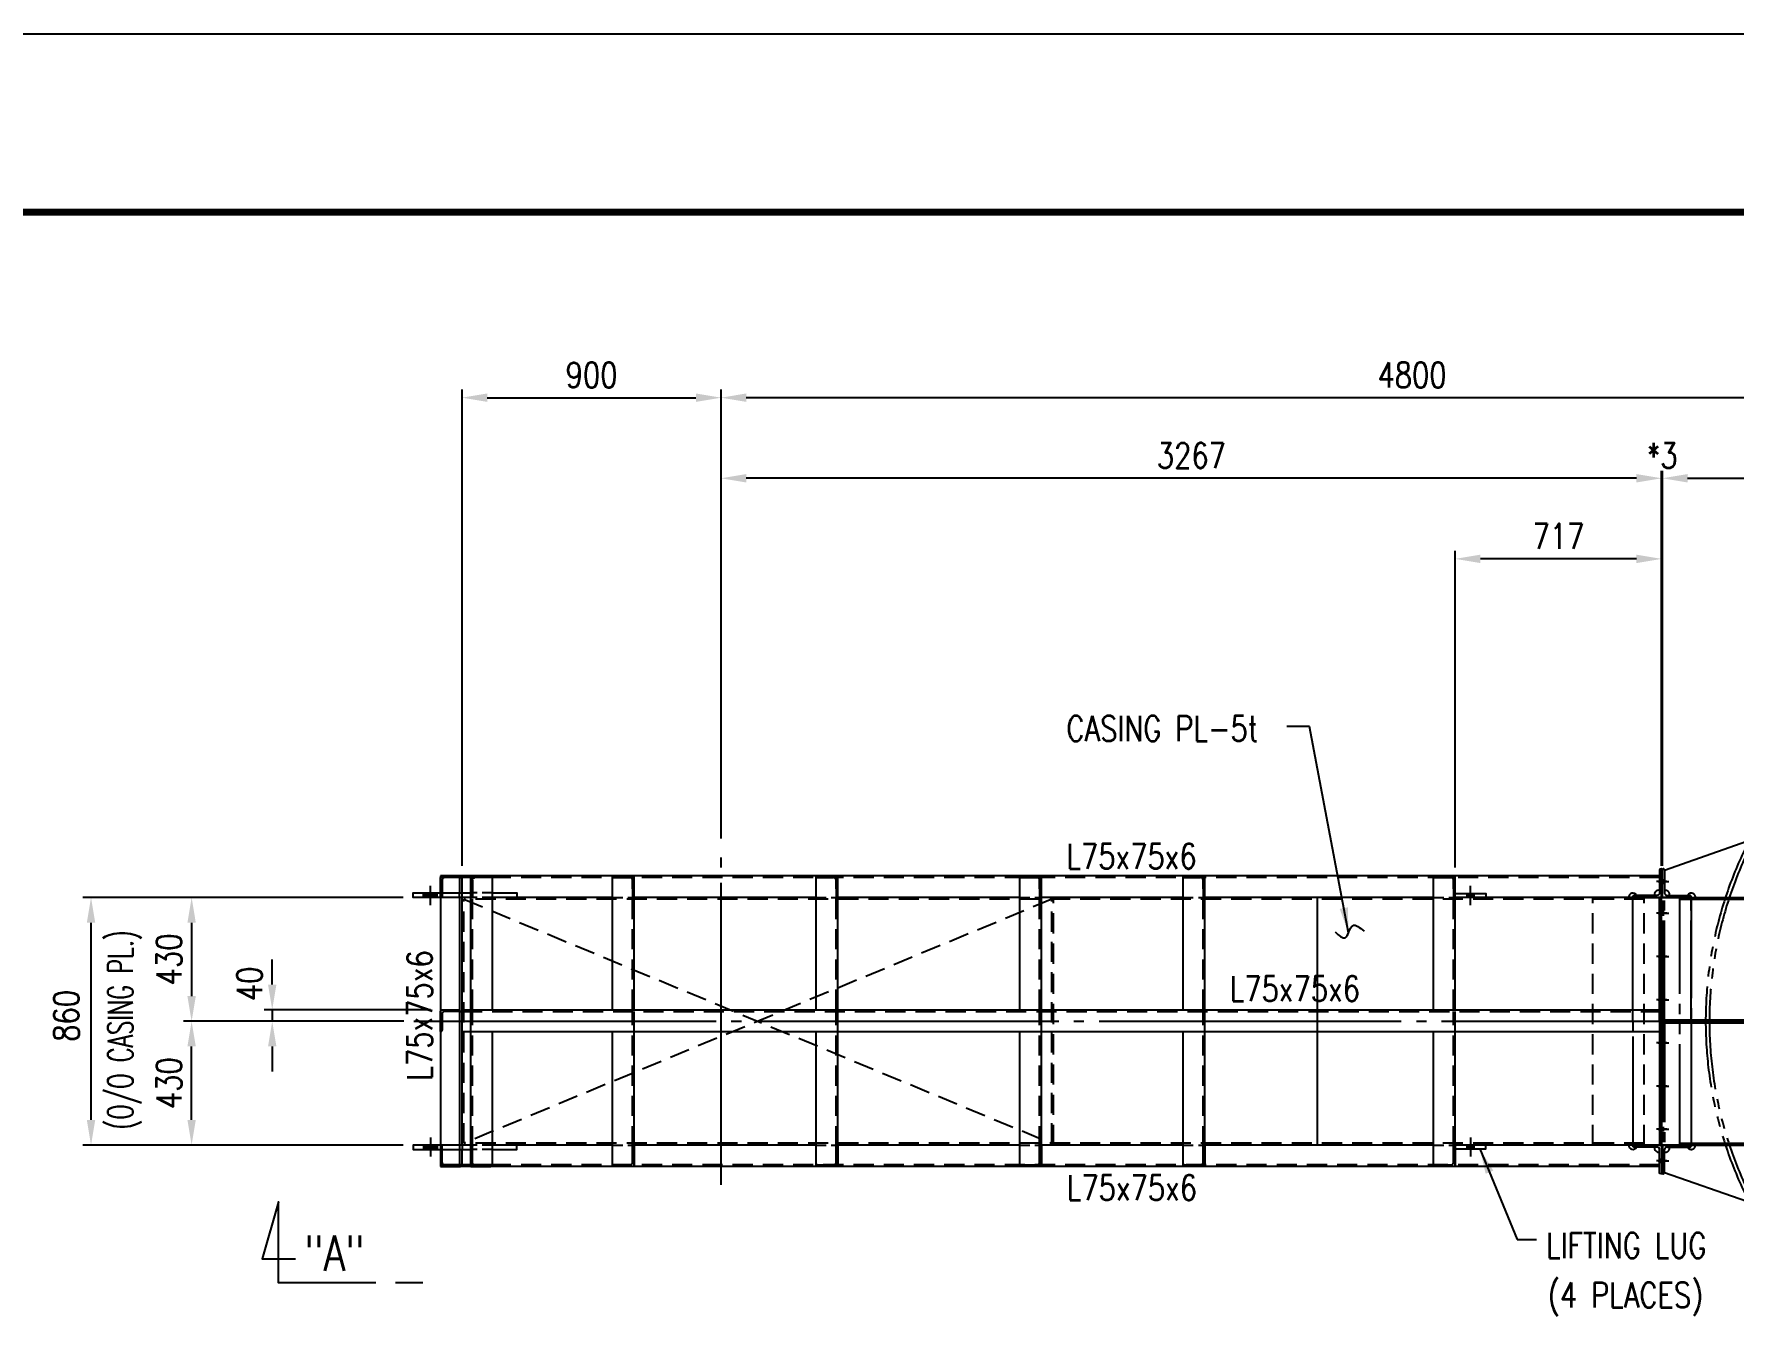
# Model space of a CAD drawing. Header units: millimetres. Extents: x 0 to 134087, y -49114 to 20834.
# Drawn here: x 3577 to 9479, y 16297 to 20820 of the extents above; entities that cross this region are included whole.
import ezdxf
from ezdxf.enums import TextEntityAlignment as Align

# ---------------------------------------------------------------- set-up
doc = ezdxf.new("R2010")
doc.units = ezdxf.units.MM
doc.header["$LTSCALE"] = 35
for name, pattern in [('JNK-CENTER', [34, 30, -1.5, 1, -1.5]), ('JNK-HIDDEN', [3, 2, -1]), ('JNK-PHANTOM', [15, 10, -1, 1, -1, 1, -1])]:
    doc.linetypes.add(name, pattern=pattern)
for name, color, linetype in [('CEN-R', 1, 'JNK-CENTER'), ('CON-C', 4, 'Continuous'), ('CON-G', 3, 'Continuous'), ('CON-W', 7, 'Continuous'), ('Dim-W', 7, 'Continuous'), ('HID-Y', 2, 'JNK-HIDDEN'), ('PHA-M', 6, 'JNK-PHANTOM'), ('STL-OBJT', 7, 'Continuous'), ('TXTT-C', 4, 'Continuous')]:
    doc.layers.add(name, color=color, linetype=linetype)
doc.styles.add('SIMPLEX', font='simplex.shx', dxfattribs={"width": 0.8})
doc.dimstyles.new('DIM35', dxfattribs={"dimscale": 35, "dimtxt": 2.5, "dimasz": 2.5, "dimexe": 0.8, "dimexo": 1, "dimgap": 1, "dimtad": 1, "dimdec": 1, "dimdsep": 46, "dimtxsty": 'SIMPLEX', "dimcen": 0, "dimclrd": 7, "dimclre": 7, "dimclrt": 2, "dimadec": 1, "dimazin": 2, "dimtfac": 1, "dimtdec": 1, "dimtix": 1, "dimtmove": 2, "dimatfit": 2, "dimfxl": 1, "dimtfill": 1, "dimarcsym": 1})

# ---------------------------------------------------------------- blocks, each defined once
blk = doc.blocks.new('TITLE')
at = {"color": 7}
blk.add_line((841, 594.85), (0, 594.85), dxfattribs=at)
at = {"color": 7, "const_width": 0.707}
blk.add_lwpolyline([(823.32, 577.17), (27.94, 577.17)], dxfattribs=at)
blk = doc.blocks.new('DT_LUG_Q2')
at = {"layer": 'CEN-R'}
blk.add_line((0, -60), (0, 40), dxfattribs=at)
at = {"layer": 'CON-G'}
blk.add_lwpolyline([(-80, 0), (80, 0), (80, -20), (-80, -20)], close=True, dxfattribs=at)
at = {"layer": 'CON-W', "const_width": 48}
blk.add_lwpolyline([(0, -20), (0, 0)], dxfattribs=at)
blk = doc.blocks.new('*D60')
at = {"layer": 'DEFPOINTS', "color": 0, "transparency": 16777216}
for p in [(4893.7, 17820), (4124.3, 17390), (4896.5, 17390)]:
    blk.add_point(p, dxfattribs=at)
at = {"layer": 'Dim-W', "color": 7, "linetype": 'ByBlock', "lineweight": -2, "transparency": 16777216}
for p, q in [((4858.7, 17820), (4096.3, 17820)), ((4124.3, 17732.5), (4124.3, 17477.5)), ((4861.5, 17390), (4096.3, 17390))]:
    blk.add_line(p, q, dxfattribs=at)
at = {"layer": 'Dim-W', "color": 7, "transparency": 16777216}
for points in [[(4109.7, 17732.5), (4138.8, 17732.5), (4124.3, 17820)], [(4109.7, 17477.5), (4138.8, 17477.5), (4124.3, 17390)]]:
    blk.add_solid(points, dxfattribs=at)
at = {"layer": 'Dim-W', "color": 2, "transparency": 16777216, "insert": (4045.5, 17605), "char_height": 87.5, "attachment_point": 5, "rotation": 90, "style": 'SIMPLEX', "bg_fill": 3, "box_fill_scale": 1.1, "bg_fill_color": 256, "bg_fill_true_color": 13158600, "bg_fill_transparency": 0}
blk.add_mtext('430', dxfattribs=at)
blk = doc.blocks.new('*D61')
at = {"layer": 'DEFPOINTS', "color": 0, "transparency": 16777216}
for p in [(4124.3, 17390), (4896.5, 17390), (4893.7, 16960)]:
    blk.add_point(p, dxfattribs=at)
at = {"layer": 'Dim-W', "color": 7, "linetype": 'ByBlock', "lineweight": -2, "transparency": 16777216}
for p, q in [((4861.5, 17390), (4096.3, 17390)), ((4124.3, 17047.5), (4124.3, 17302.5)), ((4858.7, 16960), (4096.3, 16960))]:
    blk.add_line(p, q, dxfattribs=at)
at = {"layer": 'Dim-W', "color": 7, "transparency": 16777216}
for points in [[(4109.7, 17302.5), (4138.8, 17302.5), (4124.3, 17390)], [(4109.7, 17047.5), (4138.8, 17047.5), (4124.3, 16960)]]:
    blk.add_solid(points, dxfattribs=at)
at = {"layer": 'Dim-W', "color": 2, "transparency": 16777216, "insert": (4045.5, 17175), "char_height": 87.5, "attachment_point": 5, "rotation": 90, "style": 'SIMPLEX', "bg_fill": 3, "box_fill_scale": 1.1, "bg_fill_color": 256, "bg_fill_true_color": 13158600, "bg_fill_transparency": 0}
blk.add_mtext('430', dxfattribs=at)
blk = doc.blocks.new('*D62')
at = {"layer": 'DEFPOINTS', "color": 0, "transparency": 16777216}
for p in [(3774.8, 17820), (4893.7, 17820), (4893.7, 16960)]:
    blk.add_point(p, dxfattribs=at)
at = {"layer": 'Dim-W', "color": 7, "linetype": 'ByBlock', "lineweight": -2, "transparency": 16777216}
for p, q in [((4858.7, 17820), (3746.8, 17820)), ((3774.8, 17047.5), (3774.8, 17732.5)), ((4858.7, 16960), (3746.8, 16960))]:
    blk.add_line(p, q, dxfattribs=at)
at = {"layer": 'Dim-W', "color": 7, "transparency": 16777216}
for points in [[(3760.2, 17732.5), (3789.4, 17732.5), (3774.8, 17820)], [(3760.2, 17047.5), (3789.4, 17047.5), (3774.8, 16960)]]:
    blk.add_solid(points, dxfattribs=at)
at = {"layer": 'Dim-W', "color": 2, "transparency": 16777216, "insert": (3689, 17408.8), "char_height": 87.5, "attachment_point": 5, "rotation": 90, "style": 'SIMPLEX', "bg_fill": 3, "box_fill_scale": 1.1, "bg_fill_color": 256, "bg_fill_true_color": 13158600, "bg_fill_transparency": 0}
blk.add_mtext('860 ', dxfattribs=at)
blk = doc.blocks.new('*D91')
at = {"layer": 'DEFPOINTS', "color": 0, "ltscale": 0.5, "transparency": 16777216}
for p in [(5963.7, 19556.4), (10763.7, 19013.4), (5963.7, 17989.8)]:
    blk.add_point(p, dxfattribs=at)
at = {"layer": 'Dim-W', "color": 7, "linetype": 'ByBlock', "lineweight": -2, "ltscale": 0.5, "transparency": 16777216}
for p, q in [((5963.7, 18024.8), (5963.7, 19584.4)), ((10676.2, 19556.4), (6051.2, 19556.4)), ((10763.7, 19048.4), (10763.7, 19584.4))]:
    blk.add_line(p, q, dxfattribs=at)
at = {"layer": 'Dim-W', "color": 7, "ltscale": 0.5, "transparency": 16777216}
for points in [[(6051.2, 19571), (6051.2, 19541.8), (5963.7, 19556.4)], [(10676.2, 19571), (10676.2, 19541.8), (10763.7, 19556.4)]]:
    blk.add_solid(points, dxfattribs=at)
at = {"layer": 'Dim-W', "color": 2, "ltscale": 0.5, "transparency": 16777216, "insert": (8363.7, 19635.2), "char_height": 87.5, "attachment_point": 5, "style": 'SIMPLEX', "bg_fill": 3, "box_fill_scale": 1.1, "bg_fill_color": 256, "bg_fill_true_color": 13158600, "bg_fill_transparency": 0}
blk.add_mtext('4800', dxfattribs=at)
blk = doc.blocks.new('*D92')
at = {"layer": 'DEFPOINTS', "color": 0, "ltscale": 0.5, "transparency": 16777216}
for p in [(5963.7, 19276.4), (5963.7, 17989.8), (9230.7, 17895)]:
    blk.add_point(p, dxfattribs=at)
at = {"layer": 'Dim-W', "color": 7, "linetype": 'ByBlock', "lineweight": -2, "ltscale": 0.5, "transparency": 16777216}
for p, q in [((5963.7, 18024.8), (5963.7, 19304.4)), ((9230.7, 17930), (9230.7, 19304.4)), ((9143.2, 19276.4), (6051.2, 19276.4))]:
    blk.add_line(p, q, dxfattribs=at)
at = {"layer": 'Dim-W', "color": 7, "ltscale": 0.5, "transparency": 16777216}
for points in [[(6051.2, 19291), (6051.2, 19261.8), (5963.7, 19276.4)], [(9143.2, 19291), (9143.2, 19261.8), (9230.7, 19276.4)]]:
    blk.add_solid(points, dxfattribs=at)
at = {"layer": 'Dim-W', "color": 2, "ltscale": 0.5, "transparency": 16777216, "insert": (7597.2, 19355.2), "char_height": 87.5, "attachment_point": 5, "style": 'SIMPLEX', "bg_fill": 3, "box_fill_scale": 1.1, "bg_fill_color": 256, "bg_fill_true_color": 13158600, "bg_fill_transparency": 0}
blk.add_mtext('3267', dxfattribs=at)
blk = doc.blocks.new('*D93')
at = {"layer": 'DEFPOINTS', "color": 0, "ltscale": 0.5, "transparency": 16777216}
for p in [(10763.7, 19276.4), (10763.7, 19013.4), (9233.7, 17895)]:
    blk.add_point(p, dxfattribs=at)
at = {"layer": 'Dim-W', "color": 7, "linetype": 'ByBlock', "lineweight": -2, "ltscale": 0.5, "transparency": 16777216}
for p, q in [((9233.7, 17930), (9233.7, 19304.4)), ((10763.7, 19048.4), (10763.7, 19304.4)), ((9321.2, 19276.4), (10676.2, 19276.4))]:
    blk.add_line(p, q, dxfattribs=at)
at = {"layer": 'Dim-W', "color": 7, "ltscale": 0.5, "transparency": 16777216}
for points in [[(9321.2, 19291), (9321.2, 19261.8), (9233.7, 19276.4)], [(10676.2, 19291), (10676.2, 19261.8), (10763.7, 19276.4)]]:
    blk.add_solid(points, dxfattribs=at)
at = {"layer": 'Dim-W', "color": 2, "ltscale": 0.5, "transparency": 16777216, "insert": (9998.7, 19355.2), "char_height": 87.5, "attachment_point": 5, "style": 'SIMPLEX', "bg_fill": 3, "box_fill_scale": 1.1, "bg_fill_color": 256, "bg_fill_true_color": 13158600, "bg_fill_transparency": 0}
blk.add_mtext('1530', dxfattribs=at)
blk = doc.blocks.new('*D94')
at = {"layer": 'DEFPOINTS', "color": 0, "ltscale": 0.5, "transparency": 16777216}
for p in [(9230.7, 17895), (9233.7, 17895)]:
    blk.add_point(p, dxfattribs=at)
at = {"layer": 'Dim-W', "color": 7, "linetype": 'ByBlock', "lineweight": -2, "ltscale": 0.5, "transparency": 16777216}
for p, q in [((9230.7, 17930), (9230.7, 19304.4)), ((9233.7, 17930), (9233.7, 19304.4)), ((9143.2, 19276.4), (9055.7, 19276.4)), ((9233.7, 19276.4), (9230.7, 19276.4)), ((9321.2, 19276.4), (9408.7, 19276.4))]:
    blk.add_line(p, q, dxfattribs=at)
at = {"layer": 'Dim-W', "color": 7, "ltscale": 0.5, "transparency": 16777216}
for points in [[(9143.2, 19291), (9143.2, 19261.8), (9230.7, 19276.4)], [(9321.2, 19291), (9321.2, 19261.8), (9233.7, 19276.4)]]:
    blk.add_solid(points, dxfattribs=at)
at = {"layer": 'Dim-W', "color": 2, "ltscale": 0.5, "transparency": 16777216, "insert": (9232.2, 19355.2), "char_height": 87.5, "attachment_point": 5, "style": 'SIMPLEX', "bg_fill": 3, "box_fill_scale": 1.1, "bg_fill_color": 256, "bg_fill_true_color": 13158600, "bg_fill_transparency": 0}
blk.add_mtext('*3', dxfattribs=at)
at = {"layer": 'DEFPOINTS', "color": 0, "ltscale": 0.5, "transparency": 16777216}
blk.add_point((9230.7, 19276.4), dxfattribs=at)
blk = doc.blocks.new('*D95')
at = {"layer": 'DEFPOINTS', "color": 0, "ltscale": 0.5, "transparency": 16777216}
for p in [(8513.7, 18996.4), (8513.7, 17889), (9230.7, 17895)]:
    blk.add_point(p, dxfattribs=at)
at = {"layer": 'Dim-W', "color": 7, "linetype": 'ByBlock', "lineweight": -2, "ltscale": 0.5, "transparency": 16777216}
for p, q in [((8513.7, 17924), (8513.7, 19024.4)), ((9230.7, 17930), (9230.7, 19024.4)), ((9143.2, 18996.4), (8601.2, 18996.4))]:
    blk.add_line(p, q, dxfattribs=at)
at = {"layer": 'Dim-W', "color": 7, "ltscale": 0.5, "transparency": 16777216}
for points in [[(8601.2, 19011), (8601.2, 18981.8), (8513.7, 18996.4)], [(9143.2, 19011), (9143.2, 18981.8), (9230.7, 18996.4)]]:
    blk.add_solid(points, dxfattribs=at)
at = {"layer": 'Dim-W', "color": 2, "ltscale": 0.5, "transparency": 16777216, "insert": (8872.2, 19075.2), "char_height": 87.5, "attachment_point": 5, "style": 'SIMPLEX', "bg_fill": 3, "box_fill_scale": 1.1, "bg_fill_color": 256, "bg_fill_true_color": 13158600, "bg_fill_transparency": 0}
blk.add_mtext('717', dxfattribs=at)
blk = doc.blocks.new('SECMARK2')
at = {"layer": 'TXTT-C'}
blk.add_line((0, 0), (-2.72, 0), dxfattribs=at)
blk.add_lwpolyline([(-4.67, 0), (-14.32, 0), (-14.32, 8.05), (-15.93, 2.38), (-12.63, 2.38)], dxfattribs=at)
at = {"layer": 'TXTT-C', "style": 'SIMPLEX', "width": 1.17}
blk.add_attdef('TAG', text='', height=3.5, dxfattribs=at).set_placement((-7.82, 1.36), align=Align.CENTER)
blk = doc.blocks.new('A$C44FD1F1F')
at = {"layer": 'CEN-R'}
blk.add_line((25.7, 0), (-11, 0), dxfattribs=at)
at = {"layer": 'Dim-W', "ltscale": 0.5}
for points in [[(0, 9), (7, 9), (0, -9), (7, -9)], [(10, 9), (10, -9), (17, 9), (17, -9)]]:
    blk.add_solid(points, dxfattribs=at)
blk = doc.blocks.new('A$C47A41779')
at = {"layer": 'CON-G'}
for p, q in [((-75, -965), (-75, -500)), ((0, -965), (0, -500)), ((-75, -1510), (-75, -1040)), ((0, -1510), (0, -1040))]:
    blk.add_line(p, q, dxfattribs=at)
at = {"layer": 'HID-Y'}
for p, q in [((-6, -965), (-6, -500)), ((-6, -1439), (-6, -971)), ((0, -1040), (0, -971))]:
    blk.add_line(p, q, dxfattribs=at)
at = {"layer": 'HID-Y', "ltscale": 0.5}
for p, q in [((-75, -575), (0, -575)), ((-75, -1435), (0, -1435))]:
    blk.add_line(p, q, dxfattribs=at)
at = {"layer": 'HID-Y'}
for points in [[(0, -500), (-75, -500), (-75, -502, 0.414214), (-71, -506), (-14.5, -506, -0.414214), (-6, -514.5), (-6, -571, 0.414214), (-2, -575), (0, -575)], [(0, -1510), (-75, -1510), (-75, -1508, -0.414214), (-71, -1504), (-14.5, -1504, 0.414214), (-6, -1495.5), (-6, -1439, -0.414214), (-2, -1435), (0, -1435)]]:
    blk.add_lwpolyline(points, format="xyb", close=True, dxfattribs=at)
blk = doc.blocks.new('*D68')
at = {"layer": 'DEFPOINTS', "color": 0, "transparency": 16777216}
for p in [(5963.7, 19556.4), (5963.7, 17989.8), (5063.7, 17895)]:
    blk.add_point(p, dxfattribs=at)
at = {"layer": 'Dim-W', "color": 7, "linetype": 'ByBlock', "lineweight": -2, "transparency": 16777216}
for p, q in [((5063.7, 17930), (5063.7, 19584.4)), ((5151.2, 19556.4), (5876.2, 19556.4)), ((5963.7, 18024.8), (5963.7, 19584.4))]:
    blk.add_line(p, q, dxfattribs=at)
at = {"layer": 'Dim-W', "color": 7, "transparency": 16777216}
for points in [[(5151.2, 19571), (5151.2, 19541.8), (5063.7, 19556.4)], [(5876.2, 19571), (5876.2, 19541.8), (5963.7, 19556.4)]]:
    blk.add_solid(points, dxfattribs=at)
at = {"layer": 'Dim-W', "color": 2, "transparency": 16777216, "insert": (5513.7, 19635.2), "char_height": 87.5, "attachment_point": 5, "style": 'SIMPLEX', "bg_fill": 3, "box_fill_scale": 1.1, "bg_fill_color": 256, "bg_fill_true_color": 13158600, "bg_fill_transparency": 0}
blk.add_mtext('900', dxfattribs=at)
blk = doc.blocks.new('*D137')
at = {"layer": 'DEFPOINTS', "color": 0, "ltscale": 0.5, "transparency": 16777216}
for p in [(4988.7, 17430), (4404.3, 17390), (4861.5, 17390)]:
    blk.add_point(p, dxfattribs=at)
at = {"layer": 'Dim-W', "color": 7, "linetype": 'ByBlock', "lineweight": -2, "ltscale": 0.5, "transparency": 16777216}
for p, q in [((4404.3, 17517.5), (4404.3, 17605)), ((4953.7, 17430), (4376.3, 17430)), ((4826.5, 17390), (4376.3, 17390)), ((4404.3, 17302.5), (4404.3, 17215))]:
    blk.add_line(p, q, dxfattribs=at)
at = {"layer": 'Dim-W', "color": 7, "ltscale": 0.5, "transparency": 16777216}
blk.add_solid([(4389.7, 17302.5), (4418.8, 17302.5), (4404.3, 17390)], dxfattribs=at)
at = {"layer": 'Dim-W', "color": 2, "ltscale": 0.5, "transparency": 16777216, "insert": (4325.5, 17519.9), "char_height": 87.5, "attachment_point": 5, "rotation": 90, "style": 'SIMPLEX', "bg_fill": 3, "box_fill_scale": 1.1, "bg_fill_color": 256, "bg_fill_true_color": 13158600, "bg_fill_transparency": 0}
blk.add_mtext('40', dxfattribs=at)
at = {"layer": 'Dim-W', "color": 7, "linetype": 'ByBlock', "lineweight": -2, "ltscale": 0.5, "transparency": 16777216}
blk.add_line((4404.3, 17430), (4404.3, 17390), dxfattribs=at)
at = {"layer": 'Dim-W', "color": 7, "ltscale": 0.5, "transparency": 16777216}
blk.add_solid([(4389.7, 17517.5), (4418.8, 17517.5), (4404.3, 17430)], dxfattribs=at)
blk = doc.blocks.new('A$C4D7061D0')
at = {"layer": 'CEN-R'}
for p, q in [((0, 1500), (0, -1500)), ((0, 0), (-1212.7, 757.8)), ((0, 0), (1212.7, 757.8)), ((-1650, 0), (1650, 0)), ((0, 0), (-1212.7, -757.8)), ((0, 0), (1212.7, -757.8))]:
    blk.add_line(p, q, dxfattribs=at)
at = {"layer": 'PHA-M'}
for p, q in [((-1092.2, 829.9), (-1088.2, 827.4)), ((1092.2, 829.9), (1088.2, 827.4)), ((-1523, 525), (-1236.5, 625.3)), ((-1224.7, 617.9), (-1220.7, 615.4)), ((1224.7, 617.9), (1220.7, 615.4)), ((1523, 525), (1236.5, 625.3)), ((-1545, 485), (-1508, 485)), ((1545, 485), (1508, 485)), ((-1530, 430), (-1311.3, 430)), ((-1530, 0), (-1530, 430)), ((-1523, 0), (-1523, 430)), ((-1470, -430), (-1470, 430)), ((-1470, 424), (-1017.9, 424)), ((-1430, 430), (-1430, -430)), ((-1311.3, 430), (-1017.9, 430)), ((-1017.9, 430), (-1017.9, 424)), ((1311.3, 430), (1017.9, 430)), ((1017.9, 430), (1017.9, 424)), ((1470, 424), (1017.9, 424)), ((1530, 430), (1311.3, 430)), ((1430, 430), (1430, -430)), ((1470, -430), (1470, 430)), ((1523, 0), (1523, 430)), ((1530, 0), (1530, 430)), ((-1545, 375), (-1508, 375)), ((1545, 375), (1508, 375)), ((-1545, 225), (-1508, 225)), ((1545, 225), (1508, 225)), ((-1545, 75), (-1508, 75)), ((1545, 75), (1508, 75)), ((-1530, 0), (-1530, -430)), ((-1523, 5), (-1380, 5)), ((-1523, 0), (-1523, -430)), ((-1380, 5), (-1143, 5)), ((1380, 5), (1143, 5)), ((1523, 5), (1380, 5)), ((1523, 0), (1523, -430)), ((1530, 0), (1530, -430)), ((-1523, -5), (-1380, -5)), ((-1380, -5), (-1143, -5)), ((1380, -5), (1143, -5)), ((1523, -5), (1380, -5)), ((-1545, -75), (-1508, -75)), ((1545, -75), (1508, -75)), ((-1545, -225), (-1508, -225)), ((1545, -225), (1508, -225)), ((-1545, -375), (-1508, -375)), ((1545, -375), (1508, -375)), ((-1530, -430), (-1311.3, -430)), ((-1470, -424), (-1017.9, -424)), ((-1311.3, -430), (-1017.9, -430)), ((-1046.4, -430), (-1046.4, -430)), ((-1017.9, -430), (-1017.9, -424)), ((1470, -424), (1017.9, -424)), ((1017.9, -430), (1017.9, -424)), ((1311.3, -430), (1017.9, -430)), ((1046.4, -430), (1046.4, -430)), ((1530, -430), (1311.3, -430)), ((-1545, -485), (-1508, -485)), ((-1523, -525), (-1236.5, -625.3)), ((1523, -525), (1236.5, -625.3)), ((1545, -485), (1508, -485)), ((-1224.7, -617.9), (-1220.7, -615.4)), ((1224.7, -617.9), (1220.7, -615.4)), ((-1092.2, -829.9), (-1088.2, -827.4)), ((1092.2, -829.9), (1088.2, -827.4))]:
    blk.add_line(p, q, dxfattribs=at)
for points in [[(-1024.5, 492.8), (-1036.4, 500.2), (-981, 588.8, 0.414214), (-986.1, 610.9), (-1147.2, 711.6, 0.414214), (-1169.3, 706.5), (-1224.7, 617.9), (-1236.5, 625.3), (-1104.1, 837.3), (-1092.2, 829.9), (-1147.6, 741.3, 0.414214), (-1142.5, 719.2), (-981.4, 618.5, 0.414214), (-959.3, 623.6), (-903.9, 712.2), (-892.1, 704.8)], [(1024.5, 492.8), (1036.4, 500.2), (981, 588.8, -0.414214), (986.1, 610.9), (1147.2, 711.6, -0.414214), (1169.3, 706.5), (1224.7, 617.9), (1236.5, 625.3), (1104.1, 837.3), (1092.2, 829.9), (1147.6, 741.3, -0.414214), (1142.5, 719.2), (981.4, 618.5, -0.414214), (959.3, 623.6), (903.9, 712.2), (892.1, 704.8)], [(-1530, 430), (-1530, 530), (-1528, 530, -0.414214), (-1523, 525), (-1523, 447, 0.414214), (-1513, 437), (-1435, 437, -0.414214), (-1430, 432), (-1430, 430)], [(1530, 430), (1530, 530), (1528, 530, 0.414214), (1523, 525), (1523, 447, -0.414214), (1513, 437), (1435, 437, 0.414214), (1430, 432), (1430, 430)], [(-1530, -430), (-1530, -530), (-1528, -530, 0.414214), (-1523, -525), (-1523, -447, -0.414214), (-1513, -437), (-1435, -437, 0.414214), (-1430, -432), (-1430, -430)], [(1530, -430), (1530, -530), (1528, -530, -0.414214), (1523, -525), (1523, -447, 0.414214), (1513, -437), (1435, -437, -0.414214), (1430, -432), (1430, -430)], [(-1024.5, -492.8), (-1036.4, -500.2), (-981, -588.8, -0.414214), (-986.1, -610.9), (-1147.2, -711.6, -0.414214), (-1169.3, -706.5), (-1224.7, -617.9), (-1236.5, -625.3), (-1104.1, -837.3), (-1092.2, -829.9), (-1147.6, -741.3, -0.414214), (-1142.5, -719.2), (-981.4, -618.5, -0.414214), (-959.3, -623.6), (-903.9, -712.2), (-892.1, -704.8)], [(1024.5, -492.8), (1036.4, -500.2), (981, -588.8, 0.414214), (986.1, -610.9), (1147.2, -711.6, 0.414214), (1169.3, -706.5), (1224.7, -617.9), (1236.5, -625.3), (1104.1, -837.3), (1092.2, -829.9), (1147.6, -741.3, 0.414214), (1142.5, -719.2), (981.4, -618.5, 0.414214), (959.3, -623.6), (903.9, -712.2), (892.1, -704.8)]]:
    blk.add_lwpolyline(points, format="xyb", close=True, dxfattribs=at)
for radius in [1130, 1120]:
    blk.add_circle((0, 0), radius, dxfattribs=at)
for centre, radius, start, end in [((0, 0), 1380, 37.19696, 142.80304), ((0, 0), 1367, 37.24652, 142.75348), ((0, 0), 1143, 38.2785, 141.7215), ((-1156, 727.7), 25, 328, 58), ((1156, 727.7), 25, 122, 212), ((-1160.8, 720.1), 25, 238, 328), ((1160.8, 720.1), 25, 212, 302), ((0, 0), 1380, 153.19696, 206.80304), ((0, 0), 1367, 153.24652, 206.75348), ((-972.6, 602.4), 25, 148, 238), ((-967.8, 610), 25, 58, 148), ((967.8, 610), 25, 32, 122), ((972.6, 602.4), 25, 302, 32), ((0, 0), 1367, 333.24652, 26.75348), ((0, 0), 1380, 333.19696, 26.80304), ((0, 0), 1143, 154.2785, 205.7215), ((0, 0), 1143, 334.2785, 25.7215), ((-1520.1, 439.9), 15, 348.73996, 101.26004), ((-1430, 430), 15, 0, 152.18186), ((0, 0), 1105, 157.4363, 202.5637), ((0, 0), 1105, 337.4363, 22.5637), ((1430, 430), 15, 27.81814, 180), ((1520.1, 439.9), 15, 78.73996, 191.26004), ((-1520.1, -439.9), 15, 258.73996, 11.26004), ((-1430, -430), 15, 207.81814, 0), ((1430, -430), 15, 180, 332.18186), ((1520.1, -439.9), 15, 168.73996, 281.26004), ((-972.6, -602.4), 25, 122, 212), ((972.6, -602.4), 25, 328, 58), ((-967.8, -610), 25, 212, 302), ((967.8, -610), 25, 238, 328), ((-1160.8, -720.1), 25, 32, 122), ((0, 0), 1143, 218.2785, 321.7215), ((1160.8, -720.1), 25, 58, 148), ((-1156, -727.7), 25, 302, 32), ((1156, -727.7), 25, 148, 238), ((0, 0), 1380, 217.19696, 322.80304), ((0, 0), 1367, 217.24652, 322.75348)]:
    blk.add_arc(centre, radius, start, end, dxfattribs=at)
for points in [[(-1523, 494), (-1530, 494), (-1523, 476), (-1530, 476)], [(1523, 494), (1530, 494), (1523, 476), (1530, 476)], [(-1523, 384), (-1530, 384), (-1523, 366), (-1530, 366)], [(1523, 384), (1530, 384), (1523, 366), (1530, 366)], [(-1523, 234), (-1530, 234), (-1523, 216), (-1530, 216)], [(1523, 234), (1530, 234), (1523, 216), (1530, 216)], [(-1523, 84), (-1530, 84), (-1523, 66), (-1530, 66)], [(1523, 84), (1530, 84), (1523, 66), (1530, 66)], [(-1523, -84), (-1530, -84), (-1523, -66), (-1530, -66)], [(1523, -84), (1530, -84), (1523, -66), (1530, -66)], [(-1523, -234), (-1530, -234), (-1523, -216), (-1530, -216)], [(1523, -234), (1530, -234), (1523, -216), (1530, -216)], [(-1523, -384), (-1530, -384), (-1523, -366), (-1530, -366)], [(1523, -384), (1530, -384), (1523, -366), (1530, -366)], [(-1523, -494), (-1530, -494), (-1523, -476), (-1530, -476)], [(1523, -494), (1530, -494), (1523, -476), (1530, -476)]]:
    blk.add_solid(points, dxfattribs=at)

msp = doc.modelspace()

# ---------------------------------------------------------------- hatches: boundary and pattern name
at = {"layer": 'CON-W'}
h = msp.add_hatch(color=256, dxfattribs=at)
h.paths.add_polyline_path([(4953.6527, 17820.0316), (4953.6527, 17836.0316), (4929.6527, 17836.0316), (4929.6527, 17820.0316)])
h.paths.add_polyline_path([(4953.6527, 17820.0316), (4977.6527, 17820.0316), (4977.6527, 17836.0316), (4953.6527, 17836.0316)])
h = msp.add_hatch(color=256, dxfattribs=at)
h.paths.add_polyline_path([(4929.6527, 16960.0316), (4929.6527, 16944.0316), (4953.6527, 16944.0316), (4953.6527, 16960.0316)])
h.paths.add_polyline_path([(4953.6527, 16944.0316), (4977.6527, 16944.0316), (4977.6527, 16960.0316), (4953.6527, 16960.0316)])

# ---------------------------------------------------------------- linework, layer by layer
at = {"layer": 'CEN-R'}
for p, q in [((4953.6527, 17793.3649), (4953.6527, 17860.0316)), ((4896.5002, 17390.0316), (16648.9262, 17390.0316)), ((4953.6527, 16986.6982), (4953.6527, 16920.0316))]:
    msp.add_line(p, q, dxfattribs=at)
at = {"layer": 'CON-G'}
for p, q in [((9223.6527, 17895.0316), (4988.6527, 17895.0316)), ((4988.6527, 17895.0316), (4988.6527, 16885.0316)), ((5054.6527, 17895.0316), (5054.6527, 17836.0316)), ((5063.6527, 17836.0316), (5063.6527, 17895.0316)), ((5054.6527, 17820.0316), (5054.6527, 16960.0316)), ((5063.6527, 16960.0316), (5063.6527, 17820.0316)), ((5093.9114, 17820.0316), (5063.6527, 17820.0316)), ((5586.8046, 17820.0316), (5168.9114, 17820.0316)), ((6293.9114, 17820.0316), (5661.8046, 17820.0316)), ((7001.0181, 17820.0316), (6368.9114, 17820.0316)), ((7568.9114, 17820.0316), (7076.0181, 17820.0316)), ((8438.6527, 17820.0316), (7643.9114, 17820.0316)), ((8035.236, 16960.0316), (8035.236, 17820.0316)), ((9233.6527, 17820.0316), (8513.6527, 17820.0316)), ((9130.6527, 17390.0316), (9130.6527, 17820.0316)), ((9223.6527, 17390.0316), (9223.6527, 17820.0316)), ((9230.6527, 17390.0316), (9230.6527, 17820.0316)), ((5063.6527, 17430.0316), (9223.6527, 17430.0316)), ((5063.6527, 17355.0316), (9223.6527, 17355.0316)), ((9223.6527, 17390.0316), (9223.6527, 16960.0316)), ((9230.6527, 17390.0316), (9230.6527, 16960.0316)), ((9130.6527, 17315.0316), (9130.6527, 16960.0316)), ((5054.6527, 16944.0316), (5054.6527, 16885.0316)), ((5093.9114, 16960.0316), (5063.6527, 16960.0316)), ((5063.6527, 16885.0316), (5063.6527, 16944.0316)), ((5586.8046, 16960.0316), (5168.9114, 16960.0316)), ((6293.9114, 16960.0316), (5661.8046, 16960.0316)), ((7001.0181, 16960.0316), (6368.9114, 16960.0316)), ((7568.9114, 16960.0316), (7076.0181, 16960.0316)), ((8438.6527, 16960.0316), (7643.9114, 16960.0316)), ((9230.6527, 16960.0316), (8511.6527, 16960.0316)), ((9223.6527, 16885.0316), (4988.6527, 16885.0316))]:
    msp.add_line(p, q, dxfattribs=at)
for points in [[(5093.9114, 17820.0316), (4893.6527, 17820.0316), (4893.6527, 17836.0316), (5093.9114, 17836.0316)], [(5168.9114, 17836.0316), (5253.6527, 17836.0316), (5253.6527, 17820.0316), (5168.9114, 17820.0316)], [(5093.9114, 16960.0316), (4893.6527, 16960.0316), (4893.6527, 16944.0316), (5093.9114, 16944.0316)], [(5168.9114, 16944.0316), (5253.6527, 16944.0316), (5253.6527, 16960.0316), (5168.9114, 16960.0316)]]:
    msp.add_lwpolyline(points, dxfattribs=at)
msp.add_lwpolyline([(9230.6527, 16960.0316), (9230.6527, 16860.0316), (9228.6527, 16860.0316, -0.414213562), (9223.6527, 16865.0316), (9223.6527, 16943.0316, 0.414213562), (9213.6527, 16953.0316), (9135.6527, 16953.0316, -0.414213562), (9130.6527, 16958.0316), (9130.6527, 16960.0316)], format="xyb", close=True, dxfattribs=at)
for centre, start, end in [((9130.6527, 17820.0316), 27.81813928, 180), ((9220.7238, 17829.9605), 78.73996217, 191.26003783), ((9130.6527, 16960.0316), 180, 332.18186072), ((9220.7238, 16950.1026), 168.73996217, 281.26003783)]:
    msp.add_arc(centre, 15, start, end, dxfattribs=at)
at = {"layer": 'HID-Y'}
for p, q in [((9223.6527, 17889.0316), (4988.6527, 17889.0316)), ((4929.6527, 17820.0316), (4929.6527, 17836.0316)), ((4977.6527, 17820.0316), (4977.6527, 17836.0316)), ((5054.6527, 17820.0316), (5054.6527, 17836.0316)), ((5063.6527, 17820.0316), (5063.6527, 17836.0316)), ((9170.6527, 17814.0316), (5069.6527, 17814.0316)), ((5069.6527, 16966.0316), (5069.6527, 17814.0316)), ((7112.6527, 17814.0316), (5069.6527, 16966.0316)), ((5069.6527, 17814.0316), (7112.6527, 16966.0316)), ((7112.6527, 16966.0316), (7112.6527, 17814.0316)), ((7118.6527, 16960.0316), (7118.6527, 17820.0316)), ((8992.0694, 16960.0316), (8992.0694, 17820.0316)), ((9170.6527, 16960.0316), (9170.6527, 17820.0316)), ((5063.6527, 17424.0316), (9223.6527, 17424.0316)), ((4929.6527, 16960.0316), (4929.6527, 16944.0316)), ((4977.6527, 16960.0316), (4977.6527, 16944.0316)), ((5054.6527, 16960.0316), (5054.6527, 16944.0316)), ((5063.6527, 16960.0316), (5063.6527, 16944.0316)), ((9170.6527, 16966.0316), (5069.6527, 16966.0316)), ((9223.6527, 16891.0316), (4988.6527, 16891.0316))]:
    msp.add_line(p, q, dxfattribs=at)
at = {"layer": 'HID-Y', "ltscale": 0.5}
for p, q in [((5168.9114, 17836.0316), (5093.9114, 17836.0316)), ((9130.6527, 17390.0316), (9130.6527, 17315.0316)), ((5168.9114, 16944.0316), (5093.9114, 16944.0316))]:
    msp.add_line(p, q, dxfattribs=at)
at = {"layer": 'HID-Y'}
for points in [[(4988.6527, 17895.0316), (5063.6527, 17895.0316), (5063.6527, 17893.0316, -0.414213562), (5059.6527, 17889.0316), (5003.1527, 17889.0316, 0.414213562), (4994.6527, 17880.5316), (4994.6527, 17824.0316, -0.414213562), (4990.6527, 17820.0316), (4988.6527, 17820.0316)], [(4988.6527, 17430.0316), (5063.6527, 17430.0316), (5063.6527, 17428.0316, -0.414213562), (5059.6527, 17424.0316), (5003.1527, 17424.0316, 0.414213562), (4994.6527, 17415.5316), (4994.6527, 17359.0316, -0.414213562), (4990.6527, 17355.0316), (4988.6527, 17355.0316)], [(4988.6527, 16885.0316), (5063.6527, 16885.0316), (5063.6527, 16887.0316, 0.414213562), (5059.6527, 16891.0316), (5003.1527, 16891.0316, -0.414213562), (4994.6527, 16899.5316), (4994.6527, 16956.0316, 0.414213562), (4990.6527, 16960.0316), (4988.6527, 16960.0316)]]:
    msp.add_lwpolyline(points, format="xyb", close=True, dxfattribs=at)
at = {"layer": 'PHA-M'}
for p, q in [((9233.6527, 17390.0316), (9233.6527, 17820.0316)), ((9240.6527, 17390.0316), (9240.6527, 17820.0316)), ((9333.6527, 17390.0316), (9333.6527, 17820.0316)), ((9233.6527, 17390.0316), (9233.6527, 16960.0316)), ((9240.6527, 17390.0316), (9240.6527, 16960.0316)), ((9333.6527, 17390.0316), (9333.6527, 16960.0316))]:
    msp.add_line(p, q, dxfattribs=at)
msp.add_lwpolyline([(9233.6527, 16960.0316), (9233.6527, 16860.0316), (9235.6527, 16860.0316, 0.414213562), (9240.6527, 16865.0316), (9240.6527, 16943.0316, -0.414213562), (9250.6527, 16953.0316), (9328.6527, 16953.0316, 0.414213562), (9333.6527, 16958.0316), (9333.6527, 16960.0316)], format="xyb", close=True, dxfattribs=at)
at = {"layer": 'STL-OBJT'}
msp.add_spline([(8096.7939, 17701.2346), (8131.5005, 17680.1918), (8157.7486, 17722.0935), (8197.0261, 17703.2533)], degree=3, dxfattribs=at)

# ---------------------------------------------------------------- block references
at = {"linetype": 'ByBlock', "xscale": 34.99999999649994, "yscale": 34.99999999649994, "zscale": 34.99999999649994}
msp.add_blockref('TITLE', (0, 0), dxfattribs=at)
at = {"layer": 'CON-C'}
ref = msp.add_blockref('SECMARK2', (4927.2225, 16481.4127), dxfattribs=dict(at, xscale=35, yscale=35, zscale=35))
ref.add_attrib('TAG', '"A"', (4515.2277, 16523.3385), dxfattribs={"height": 122.5, "style": 'SIMPLEX', "width": 0.8})
at = {"layer": 'CON-W', "xscale": -0.6666665999946417, "yscale": 0.6666666000019177, "zscale": 0.6666666, "rotation": 180}
msp.add_blockref('DT_LUG_Q2', (8566.986, 16946.6982), dxfattribs=at)
at = {"layer": 'Dim-W', "ltscale": 0.5, "xscale": -1}
msp.add_blockref('A$C47A41779', (5093.9114, 18395.0316), dxfattribs=at)
at = {"layer": 'Dim-W', "ltscale": 0.5}
for name, p in [('A$C47A41779', (5661.8046, 18395.0316)), ('A$C44FD1F1F', (9223.6527, 17765.0316)), ('A$C44FD1F1F', (9223.6527, 17615.0316)), ('A$C44FD1F1F', (9223.6527, 17465.0316))]:
    msp.add_blockref(name, p, dxfattribs=at)
at = {"layer": 'Dim-W', "ltscale": 0.5, "xscale": -1, "rotation": 180}
for p in [(9223.6527, 17315.0316), (9223.6527, 17315.0316), (9223.6527, 17165.0316), (9223.6527, 17015.0316), (9223.6527, 16905.0316)]:
    msp.add_blockref('A$C44FD1F1F', p, dxfattribs=at)

# ---------------------------------------------------------------- texts
at = {"layer": 'Dim-W', "color": 2, "style": 'SIMPLEX', "width": 0.8}
for s, p in [('L75x75x6', (7162.684, 17919.5075)), ('L75x75x6', (7730.1213, 17459.5136)), ('L75x75x6', (7164.1276, 16768.3823)), ('LIFTING LUG', (8828.7765, 16567.402)), ('(4 PLACES)', (8835.5198, 16395.5473))]:
    msp.add_text(s, height=87.5, dxfattribs=at).set_placement(p)
at = {"layer": 'Dim-W', "color": 2, "insert": (4916.7, 17636.6971), "char_height": 87.5, "attachment_point": 6, "rotation": 90, "style": 'SIMPLEX'}
msp.add_mtext('L75x75x6', dxfattribs=at)

# ---------------------------------------------------------------- leaders
at = {"layer": 'STL-OBJT'}
msp.add_leader([(8599.5981, 16946.6982), (8728.503, 16632.2069), (8795.8075, 16632.2069)], dimstyle='DIM35', dxfattribs=at)

# ---------------------------------------------------------------- next in the draw order: dimensions: what is measured, and where the dimension line sits
at = {"layer": 'Dim-W', "ltscale": 0.5}
dim = msp.add_linear_dim(base=(5963.6527, 19556.4059), p1=(10763.6527, 19013.3841), p2=(5963.6527, 17989.8258), angle=180, dimstyle='DIM35', override={"dimdec": 0}, dxfattribs=at)
dim.commit()
dim.dimension.update_dxf_attribs({"geometry": '*D91', "text_midpoint": (8363.6527, 19635.1559)})
at = {"layer": 'Dim-W'}
dim = msp.add_linear_dim(base=(4124.2608, 17390.0316), p1=(4893.6527, 17820.0316), p2=(4896.4573, 17390.0316), angle=90, dimstyle='DIM35', dxfattribs=at)
dim.commit()
dim.dimension.update_dxf_attribs({"geometry": '*D60', "text_midpoint": (4045.5108, 17605.0316)})

# ---------------------------------------------------------------- next in the draw order: dimensions: what is measured, and where the dimension line sits
at = {"layer": 'Dim-W', "ltscale": 0.5}
dim = msp.add_linear_dim(base=(5963.6527, 19276.4059), p1=(9230.6527, 17895.0316), p2=(5963.6527, 17989.8258), angle=180, dimstyle='DIM35', override={"dimdec": 0}, dxfattribs=at)
dim.commit()
dim.dimension.update_dxf_attribs({"geometry": '*D92', "text_midpoint": (7597.1527, 19355.1559)})
at = {"layer": 'Dim-W'}
dim = msp.add_linear_dim(base=(4124.2608, 17390.0316), p1=(4893.6527, 16960.0316), p2=(4896.4573, 17390.0316), angle=270, dimstyle='DIM35', dxfattribs=at)
dim.commit()
dim.dimension.update_dxf_attribs({"geometry": '*D61', "text_midpoint": (4045.5108, 17175.0316)})

# ---------------------------------------------------------------- next in the draw order: linework, layer by layer
at = {"layer": 'CEN-R'}
msp.add_line((5963.6527, 16821.5217), (5963.6527, 17989.8258), dxfattribs=at)

# ---------------------------------------------------------------- next in the draw order: block references
at = {"layer": 'Dim-W', "ltscale": 0.5}
for p in [(6368.9114, 18395.0316), (7076.0181, 18395.0316), (7643.9114, 18395.0316)]:
    msp.add_blockref('A$C47A41779', p, dxfattribs=at)

# ---------------------------------------------------------------- next in the draw order: texts
at = {"layer": 'Dim-W', "color": 2, "style": 'SIMPLEX', "width": 0.8}
msp.add_text('CASING PL-5t', height=87.5, dxfattribs=at).set_placement((7163.0862, 18363.5617))

# ---------------------------------------------------------------- next in the draw order: dimensions: what is measured, and where the dimension line sits
at = {"layer": 'Dim-W', "ltscale": 0.5}
dim = msp.add_linear_dim(base=(10763.6527, 19276.4059), p1=(9233.6527, 17895.0316), p2=(10763.6527, 19013.3841), dimstyle='DIM35', override={"dimdec": 0}, dxfattribs=at)
dim.commit()
dim.dimension.update_dxf_attribs({"geometry": '*D93', "text_midpoint": (9998.6527, 19355.1559)})
at = {"layer": 'Dim-W'}
dim = msp.add_linear_dim(base=(3774.8057, 17820.0316), p1=(4893.6527, 16960.0316), p2=(4893.6527, 17820.0316), angle=270, text='<> ', dimstyle='DIM35', dxfattribs=at)
dim.commit()
dim.dimension.update_dxf_attribs({"geometry": '*D62', "text_midpoint": (3688.9919, 17408.8015), "dimtype": 160})

# ---------------------------------------------------------------- next in the draw order: leaders
at = {"layer": 'STL-OBJT'}
msp.add_leader([(8143.0063, 17697.0951), (8007.0233, 18413.5246), (7928.5013, 18413.5246)], dimstyle='DIM35', dxfattribs=at)

# ---------------------------------------------------------------- next in the draw order: texts
at = {"layer": 'Dim-W', "color": 2, "style": 'SIMPLEX', "width": 0.65}
msp.add_text('(O/O CASING PL.)', height=87.5, rotation=90, dxfattribs=at).set_placement((3920.5725, 17013.8572))

# ---------------------------------------------------------------- next in the draw order: dimensions: what is measured, and where the dimension line sits
at = {"layer": 'Dim-W'}
dim = msp.add_linear_dim(base=(5963.6527, 19556.4059), p1=(5063.6527, 17895.0316), p2=(5963.6527, 17989.8258), dimstyle='DIM35', dxfattribs=at)
dim.commit()
dim.dimension.update_dxf_attribs({"geometry": '*D68', "text_midpoint": (5513.6527, 19635.1559)})
at = {"layer": 'Dim-W', "ltscale": 0.5}
dim = msp.add_linear_dim(base=(9230.6527, 19276.4059), p1=(9233.6527, 17895.0316), p2=(9230.6527, 17895.0316), angle=180, text='*<>', dimstyle='DIM35', override={"dimdec": 0}, dxfattribs=at)
dim.commit()
dim.dimension.update_dxf_attribs({"geometry": '*D94', "text_midpoint": (9232.1527, 19355.1559)})
dim = msp.add_linear_dim(base=(4404.2608, 17390.0316), p1=(4988.6527, 17430.0316), p2=(4861.4573, 17390.0316), angle=90, dimstyle='DIM35', dxfattribs=at)
dim.commit()
dim.dimension.update_dxf_attribs({"geometry": '*D137', "text_midpoint": (4325.5108, 17519.8585), "dimtype": 160})

# ---------------------------------------------------------------- next in the draw order: dimensions: what is measured, and where the dimension line sits
dim = msp.add_linear_dim(base=(8513.6527, 18996.4059), p1=(9230.6527, 17895.0316), p2=(8513.6527, 17889.0316), angle=180, dimstyle='DIM35', override={"dimdec": 0}, dxfattribs=at)
dim.commit()
dim.dimension.update_dxf_attribs({"geometry": '*D95', "text_midpoint": (8872.1527, 19075.1559)})

# ---------------------------------------------------------------- next in the draw order: linework, layer by layer
at = {"layer": 'CON-G'}
msp.add_lwpolyline([(9230.6527, 17820.0316), (9230.6527, 17920.0316), (9228.6527, 17920.0316, 0.414213562), (9223.6527, 17915.0316), (9223.6527, 17837.0316, -0.414213562), (9213.6527, 17827.0316), (9135.6527, 17827.0316, 0.414213562), (9130.6527, 17822.0316), (9130.6527, 17820.0316)], format="xyb", close=True, dxfattribs=at)
at = {"layer": 'PHA-M'}
msp.add_lwpolyline([(9233.6527, 17820.0316), (9233.6527, 17920.0316), (9235.6527, 17920.0316, -0.414213562), (9240.6527, 17915.0316), (9240.6527, 17837.0316, 0.414213562), (9250.6527, 17827.0316), (9328.6527, 17827.0316, -0.414213562), (9333.6527, 17822.0316), (9333.6527, 17820.0316)], format="xyb", close=True, dxfattribs=at)

# ---------------------------------------------------------------- next in the draw order: block references
at = {"layer": 'CON-W', "xscale": 0.6666665999946417, "yscale": 0.6666666000019177, "zscale": 0.6666666}
msp.add_blockref('DT_LUG_Q2', (8566.986, 17833.3649), dxfattribs=at)
at = {"layer": 'Dim-W', "ltscale": 0.5}
for name, p in [('A$C4D7061D0', (10763.6527, 17390.0316)), ('A$C47A41779', (8513.6527, 18395.0316)), ('A$C44FD1F1F', (9223.6527, 17875.0316))]:
    msp.add_blockref(name, p, dxfattribs=at)

doc.saveas('drawing.dxf')
